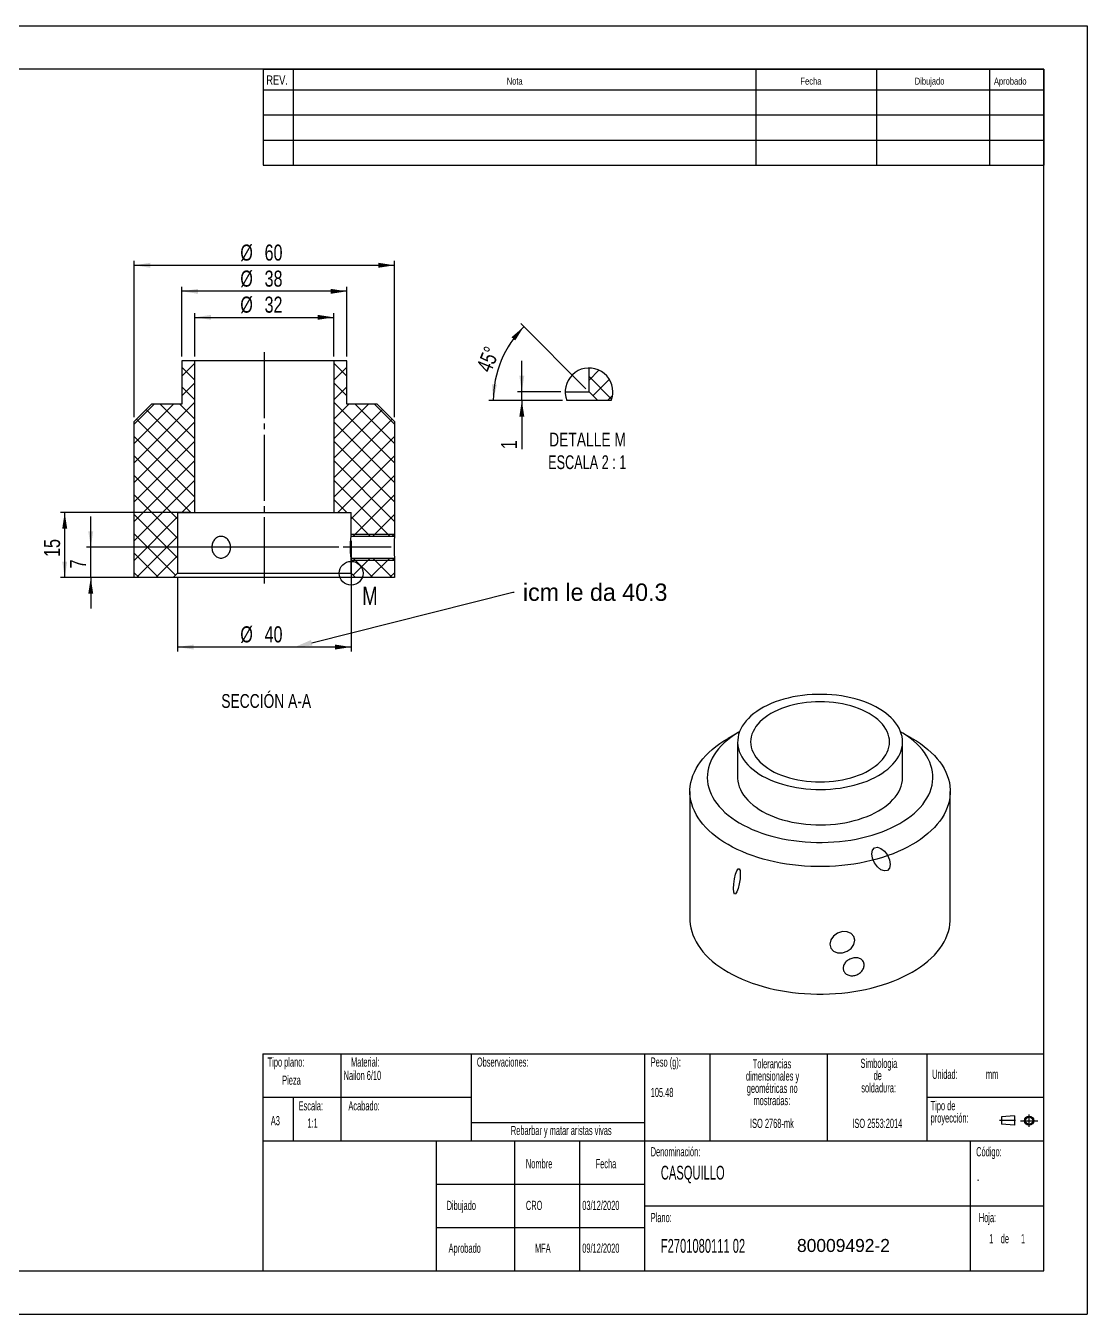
# Model space of a CAD drawing. Extents: x 0 to 2826, y 0 to 813.
# Drawn here: x 175.4 to 420, y 0 to 297 of the extents above; entities that cross this region are included whole.
import ezdxf
from ezdxf import colors
from ezdxf.entities.mleader import LeaderData, LeaderLine
from ezdxf.math import Vec2, Vec3

# ---------------------------------------------------------------- set-up
doc = ezdxf.new("R2010")
doc.units = 0
doc.linetypes.add('SLD-CENTRADA-TRAZOS-LARGOS', pattern=[19.05, 15.24, -1.27, 1.27, -1.27])
doc.linetypes.add('SLD-CONTINUA', pattern=[0])
doc.layers.get('0').update_dxf_attribs({"linetype": 'CONTINUOUS'})
doc.layers.add('FORMATO', color=7, linetype='SLD-CONTINUA')
doc.layers.add('SLD-0', color=179, linetype='SLD-CONTINUA')
doc.styles.add('SLDTEXTSTYLE0', font='TXT', dxfattribs={"width": 0.605})
doc.styles.add('SLDTEXTSTYLE1', font='TXT', dxfattribs={"width": 0.75})
doc.styles.add('SLDTEXTSTYLE4', font='TXT', dxfattribs={"width": 0.6875})
doc.dimstyles.new('SLDDIMSTYLE0', dxfattribs={"dimtxt": 3.704167, "dimasz": 3.704167, "dimexe": 0, "dimexo": 0.0625, "dimgap": 0.926042, "dimtad": 1, "dimdec": 1, "dimrnd": 1e-09, "dimzin": 12, "dimdsep": 46, "dimtxsty": 'SLDTEXTSTYLE1', "dimsah": 1, "dimcen": 0.09, "dimadec": 0, "dimazin": 0, "dimtfac": 1, "dimtdec": 1, "dimtofl": 0, "dimtmove": 0, "dimatfit": 3, "dimfxl": 1, "dimtolj": 1, "dimtzin": 12, "dimarcsym": 0})
doc.dimstyles.new('SLDDIMSTYLE2', dxfattribs={"dimtxt": 3.704167, "dimasz": 3.704167, "dimexe": 0, "dimexo": 0.0625, "dimgap": 0.926042, "dimtad": 1, "dimdec": 1, "dimrnd": 1e-09, "dimzin": 12, "dimdsep": 46, "dimtxsty": 'SLDTEXTSTYLE1', "dimsah": 1, "dimcen": 0.09, "dimadec": 0, "dimazin": 0, "dimtfac": 1, "dimtdec": 1, "dimtmove": 0, "dimatfit": 0, "dimfxl": 1, "dimtolj": 1, "dimtzin": 12, "dimarcsym": 0})
doc.dimstyles.new('SLDDIMSTYLE4', dxfattribs={"dimtxt": 3.704167, "dimasz": 3.704167, "dimexe": 0, "dimexo": 0.0625, "dimgap": 0.926042, "dimtad": 1, "dimdec": 1, "dimlfac": 0.5, "dimrnd": 1e-09, "dimzin": 12, "dimdsep": 46, "dimtxsty": 'SLDTEXTSTYLE1', "dimsah": 1, "dimcen": 0.09, "dimadec": 0, "dimazin": 0, "dimtfac": 1, "dimtdec": 1, "dimtmove": 0, "dimatfit": 0, "dimfxl": 1, "dimtolj": 1, "dimtzin": 12, "dimarcsym": 0})
doc.dimstyles.new('SLDDIMSTYLE5', dxfattribs={"dimtxt": 3.704167, "dimasz": 3.704167, "dimexe": 0, "dimexo": 0.0625, "dimgap": 0.926042, "dimtad": 1, "dimdec": 4, "dimlfac": 0.5, "dimzin": 12, "dimdsep": 46, "dimtxsty": 'SLDTEXTSTYLE1', "dimsah": 1, "dimcen": 0.09, "dimadec": 0, "dimazin": 0, "dimtfac": 1, "dimtofl": 0, "dimtmove": 0, "dimatfit": 3, "dimfxl": 1, "dimtolj": 1, "dimtzin": 12, "dimarcsym": 0})

# ---------------------------------------------------------------- blocks, each defined once
blk = doc.blocks.new('BLOQUE3')
at = {"color": 7, "linetype": 'SLD-CENTRADA-TRAZOS-LARGOS'}
for p, q in [((400.52, 128.85), (400.52, 131.19)), ((397.92, 130.06), (394.8, 130.06)), ((398.88, 130.02), (402.16, 130.02))]:
    blk.add_line(p, q, dxfattribs=at)
at = {"color": 7, "linetype": 'SLD-CONTINUA'}
for p, q in [((397.68, 130.95), (395.23, 130.77)), ((395.23, 130.77), (395.23, 129.34)), ((397.68, 129.16), (395.23, 129.34)), ((397.68, 130.95), (397.68, 129.16))]:
    blk.add_line(p, q, dxfattribs=at)
for radius in [0.892, 0.713]:
    blk.add_circle((400.52, 130.02), radius, dxfattribs=at)
blk = doc.blocks.new('SW_NOTE_0')
at = {"layer": 'SLD-0', "color": 0, "attachment_point": 2, "style": 'SLDTEXTSTYLE0'}
for s, insert, char_height in [('dimensionales y', (7.54, -0.09), 2.1167), ('Tolerancias', (7.41, 2.73), 2.1167), ('geométricas no', (7.46, -2.92), 2.1167), ('mostradas:', (7.38, -5.74), 2.117)]:
    blk.add_mtext(s, dxfattribs=dict(at, insert=insert, char_height=char_height))
blk = doc.blocks.new('SW_NOTE_0_1')
at = {"layer": 'SLD-0', "color": 0, "attachment_point": 1, "style": 'SLDTEXTSTYLE0'}
for s, insert, char_height in [('Tipo de', (0, 2.73), 2.117), ('proyección:', (0, -0.09), 2.1167)]:
    blk.add_mtext(s, dxfattribs=dict(at, insert=insert, char_height=char_height))
blk = doc.blocks.new('SW_NOTE_0_2')
at = {"layer": 'SLD-0', "color": 0, "char_height": 2.117, "attachment_point": 2, "style": 'SLDTEXTSTYLE0'}
for s, insert in [('Simbologia', (7.11, 2.73)), ('de', (6.84, -0.09)), ('soldadura:', (7.06, -2.92))]:
    blk.add_mtext(s, dxfattribs=dict(at, insert=insert))
blk = doc.blocks.new('SW_NOTE_0_4')
at = {"layer": 'SLD-0', "color": 0, "attachment_point": 2, "style": 'SLDTEXTSTYLE0'}
for s, insert, char_height in [('dimensionales y', (7.54, -0.09), 2.1167), ('Tolerancias', (7.41, 2.73), 2.1167), ('geométricas no', (7.46, -2.92), 2.1167), ('mostradas:', (7.38, -5.74), 2.117)]:
    blk.add_mtext(s, dxfattribs=dict(at, insert=insert, char_height=char_height))
blk = doc.blocks.new('SW_NOTE_0_5')
at = {"layer": 'SLD-0', "color": 0, "attachment_point": 1, "style": 'SLDTEXTSTYLE0'}
for s, insert, char_height in [('Tipo de', (0, 2.73), 2.117), ('proyección:', (0, -0.09), 2.1167)]:
    blk.add_mtext(s, dxfattribs=dict(at, insert=insert, char_height=char_height))
blk = doc.blocks.new('SW_NOTE_0_6')
at = {"layer": 'SLD-0', "color": 0, "char_height": 2.117, "attachment_point": 2, "style": 'SLDTEXTSTYLE0'}
for s, insert in [('Simbologia', (7.11, 2.73)), ('de', (6.84, -0.09)), ('soldadura:', (7.06, -2.92))]:
    blk.add_mtext(s, dxfattribs=dict(at, insert=insert))
blk = doc.blocks.new('_D_3')
at = {"layer": 'FORMATO', "color": 7, "transparency": 16777216}
for p, q in [((214.36, 220.79), (214.36, 230.79)), ((214.36, 229.79), (246.36, 229.79)), ((246.36, 220.79), (246.36, 230.79))]:
    blk.add_line(p, q, dxfattribs=at)
for points in [[(214.36, 229.79), (218.07, 229.22), (218.07, 230.36)], [(246.36, 229.79), (242.66, 230.36), (242.66, 229.22)]]:
    blk.add_solid(points, dxfattribs=at)
at = {"layer": 'FORMATO', "color": 7, "transparency": 16777216, "char_height": 3.704, "attachment_point": 1, "style": 'SLDTEXTSTYLE1'}
for s, insert in [('%%c', (224.83, 234.57)), ('32', (230.42, 234.57))]:
    blk.add_mtext(s, dxfattribs=dict(at, insert=insert))
blk = doc.blocks.new('_D_4')
at = {"layer": 'FORMATO', "color": 7, "transparency": 16777216}
for p, q in [((211.36, 220.79), (211.36, 236.79)), ((249.36, 235.79), (211.36, 235.79)), ((249.36, 220.79), (249.36, 236.79))]:
    blk.add_line(p, q, dxfattribs=at)
for points in [[(211.36, 235.79), (215.07, 235.22), (215.07, 236.36)], [(249.36, 235.79), (245.66, 236.36), (245.66, 235.22)]]:
    blk.add_solid(points, dxfattribs=at)
at = {"layer": 'FORMATO', "color": 7, "transparency": 16777216, "char_height": 3.704, "attachment_point": 1, "style": 'SLDTEXTSTYLE1'}
for s, insert in [('%%c', (224.83, 240.57)), ('38', (230.42, 240.57))]:
    blk.add_mtext(s, dxfattribs=dict(at, insert=insert))
blk = doc.blocks.new('_D_5')
at = {"layer": 'FORMATO', "color": 7, "transparency": 16777216}
for p, q in [((200.36, 206.79), (200.36, 242.79)), ((200.36, 241.79), (260.36, 241.79)), ((260.36, 206.79), (260.36, 242.79))]:
    blk.add_line(p, q, dxfattribs=at)
for points in [[(200.36, 241.79), (204.07, 241.22), (204.07, 242.36)], [(260.36, 241.79), (256.66, 242.36), (256.66, 241.22)]]:
    blk.add_solid(points, dxfattribs=at)
at = {"layer": 'FORMATO', "color": 7, "transparency": 16777216, "char_height": 3.704, "attachment_point": 1, "style": 'SLDTEXTSTYLE1'}
for s, insert in [('%%c', (224.83, 246.57)), ('60', (230.42, 246.57))]:
    blk.add_mtext(s, dxfattribs=dict(at, insert=insert))
blk = doc.blocks.new('_D_6')
at = {"layer": 'FORMATO', "color": 7, "transparency": 16777216}
for p, q in [((250.36, 178.29), (250.36, 152.79)), ((210.36, 169.79), (210.36, 152.79)), ((250.36, 153.79), (210.36, 153.79))]:
    blk.add_line(p, q, dxfattribs=at)
for points in [[(210.36, 153.79), (214.07, 153.22), (214.07, 154.36)], [(250.36, 153.79), (246.66, 154.36), (246.66, 153.22)]]:
    blk.add_solid(points, dxfattribs=at)
at = {"layer": 'FORMATO', "color": 7, "transparency": 16777216, "char_height": 3.704, "attachment_point": 1, "style": 'SLDTEXTSTYLE1'}
for s, insert in [('%%c', (224.83, 158.57)), ('40', (230.42, 158.57))]:
    blk.add_mtext(s, dxfattribs=dict(at, insert=insert))
blk = doc.blocks.new('_D_7')
at = {"layer": 'FORMATO', "color": 7, "transparency": 16777216}
for p, q in [((190.36, 176.79), (190.36, 183.92)), ((247.51, 176.79), (189.36, 176.79)), ((190.36, 169.79), (190.36, 176.79)), ((250.36, 169.79), (189.36, 169.79)), ((190.36, 169.79), (190.36, 162.67))]:
    blk.add_line(p, q, dxfattribs=at)
for points in [[(190.36, 176.79), (190.93, 180.5), (189.79, 180.5)], [(190.36, 169.79), (189.79, 166.09), (190.93, 166.09)]]:
    blk.add_solid(points, dxfattribs=at)
at = {"layer": 'FORMATO', "color": 7, "transparency": 16777216, "insert": (185.59, 171.92), "char_height": 3.7, "attachment_point": 1, "rotation": 90, "style": 'SLDTEXTSTYLE1'}
blk.add_mtext('7', dxfattribs=at)
blk = doc.blocks.new('_D_8')
at = {"layer": 'FORMATO', "color": 7, "transparency": 16777216}
for p, q in [((213.36, 184.79), (183.36, 184.79)), ((184.36, 169.79), (184.36, 184.79)), ((208.36, 169.79), (183.36, 169.79))]:
    blk.add_line(p, q, dxfattribs=at)
for points in [[(184.36, 184.79), (183.79, 181.09), (184.93, 181.09)], [(184.36, 169.79), (184.93, 173.5), (183.79, 173.5)]]:
    blk.add_solid(points, dxfattribs=at)
at = {"layer": 'FORMATO', "color": 7, "transparency": 16777216, "insert": (179.59, 174.56), "char_height": 3.704, "attachment_point": 1, "rotation": 90, "style": 'SLDTEXTSTYLE1'}
blk.add_mtext('15', dxfattribs=at)
blk = doc.blocks.new('_D_11')
at = {"layer": 'FORMATO', "color": 7, "transparency": 16777216}
for p, q in [((289.7, 212.62), (289.7, 219.75)), ((298.7, 212.62), (288.7, 212.62)), ((289.7, 210.62), (289.7, 212.62)), ((299.07, 210.62), (288.7, 210.62)), ((289.7, 210.62), (289.7, 199.4))]:
    blk.add_line(p, q, dxfattribs=at)
for points in [[(289.7, 212.62), (290.27, 216.33), (289.13, 216.33)], [(289.7, 210.62), (289.13, 206.92), (290.27, 206.92)]]:
    blk.add_solid(points, dxfattribs=at)
at = {"layer": 'FORMATO', "color": 7, "transparency": 16777216, "insert": (284.92, 199.4), "char_height": 3.7, "attachment_point": 1, "rotation": 90, "style": 'SLDTEXTSTYLE1'}
blk.add_mtext('1', dxfattribs=at)
blk = doc.blocks.new('_D_12')
at = {"layer": 'FORMATO', "color": 7, "transparency": 16777216}
for p, q in [((304.48, 213.33), (289.46, 228.35)), ((299.07, 210.62), (282.11, 210.62))]:
    blk.add_line(p, q, dxfattribs=at)
blk.add_arc((307.18, 210.62), 24.07, 135, 180, dxfattribs=at)
for points in [[(290.16, 227.64), (287.32, 225.2), (288.18, 224.46)], [(283.11, 210.62), (283.96, 214.27), (282.83, 214.36)]]:
    blk.add_solid(points, dxfattribs=at)
at = {"layer": 'FORMATO', "color": 7, "transparency": 16777216, "insert": (279.11, 218.22), "char_height": 3.704, "attachment_point": 1, "rotation": 67.5, "style": 'SLDTEXTSTYLE1'}
blk.add_mtext('45°', dxfattribs=at)
blk = doc.blocks.new('SW_NOTE_0_8')
at = {"layer": 'FORMATO', "color": 0, "char_height": 3.175, "attachment_point": 2}
for s, insert, style in [('DETALLE M', (10.47, 4.09), 'SLDTEXTSTYLE1'), ('ESCALA 2 : 1', (10.4, -1.14), 'SLDTEXTSTYLE4')]:
    blk.add_mtext(s, dxfattribs=dict(at, insert=insert, style=style))

msp = doc.modelspace()

# ---------------------------------------------------------------- linework, layer by layer
at = {"color": 7, "linetype": 'SLD-CONTINUA'}
for p, q in [((0, 297), (420, 297)), ((420, 297), (420, 0)), ((410, 287), (20, 287)), ((410, 10), (410, 287)), ((211.3619278, 219.7927144), (211.3619278, 209.7927137)), ((214.3619265, 219.7927144), (211.3619278, 219.7927144)), ((214.3619265, 219.7729703), (214.3421824, 219.7927144)), ((214.3619265, 184.7927142), (214.3619265, 219.7927144)), ((246.361928, 219.7927144), (214.3619265, 219.7927144)), ((246.361928, 219.7729703), (246.381672, 219.7927144)), ((246.361928, 219.7927144), (246.361928, 184.7927142)), ((249.3619266, 219.7927144), (246.361928, 219.7927144)), ((249.3619266, 209.7927137), (249.3619266, 219.7927144)), ((211.3619278, 216.2038665), (214.3619265, 219.203867)), ((214.3619265, 215.2828425), (211.3619278, 218.2828412)), ((249.3619266, 216.2038665), (246.361928, 219.203867)), ((246.361928, 215.2828425), (249.3619266, 218.2828412)), ((305.1849944, 212.6222314), (305.1849944, 218.110031)), ((305.1849944, 215.3097974), (307.4815726, 217.6063755)), ((211.3619278, 211.7137388), (214.3619265, 214.7137393)), ((249.3619266, 211.7137388), (246.361928, 214.7137393)), ((310.4008814, 210.9162161), (305.1849944, 216.1321031)), ((306.0862762, 211.7209496), (309.8606212, 215.4952945)), ((214.3619265, 210.7927148), (211.3619278, 213.7927134)), ((246.361928, 210.7927148), (249.3619266, 213.7927134)), ((299.6971948, 212.6222314), (305.1849944, 212.6222314)), ((305.1849944, 212.6222314), (307.1849947, 210.6222311)), ((309.4776837, 210.6222311), (310.6025723, 211.7471197)), ((200.3619279, 196.2236105), (214.3619265, 210.2236105)), ((200.3619279, 205.2038666), (204.950774, 209.7927137)), ((200.3619279, 200.7137384), (209.4409037, 209.7927137)), ((204.3619267, 209.7927137), (200.3619279, 205.7927139)), ((214.3619265, 197.3223298), (203.1267359, 208.5575219)), ((211.3619278, 209.7927137), (204.3619267, 209.7927137)), ((214.3619265, 201.8124578), (206.3816711, 209.7927137)), ((214.3619265, 206.302586), (210.8717989, 209.7927137)), ((260.3619266, 196.2236105), (246.361928, 210.2236105)), ((246.361928, 206.302586), (249.8520556, 209.7927137)), ((246.361928, 201.8124578), (254.3421834, 209.7927137)), ((246.361928, 197.3223298), (257.5971186, 208.5575219)), ((256.3619278, 209.7927137), (249.3619266, 209.7927137)), ((260.3619266, 200.7137384), (251.2829508, 209.7927137)), ((260.3619266, 205.2038666), (255.7730804, 209.7927137)), ((260.3619266, 205.7927139), (256.3619278, 209.7927137)), ((307.1849947, 210.6222311), (300.0746188, 210.6222311)), ((310.2953737, 210.6222311), (307.1849947, 210.6222311)), ((200.3619279, 169.7927136), (200.3619279, 205.7927139)), ((200.3619279, 191.7334823), (214.3619265, 205.7334827)), ((214.3619265, 192.8322017), (200.8816711, 206.3124581)), ((246.361928, 192.8322017), (259.8421834, 206.3124581)), ((260.3619266, 191.7334823), (246.361928, 205.7334827)), ((260.3619266, 205.7927139), (260.3619266, 179.2927142)), ((214.3619265, 188.3420735), (200.3619279, 202.3420739)), ((246.361928, 188.3420735), (260.3619266, 202.3420739)), ((200.3619279, 187.2433541), (214.3619265, 201.2433545)), ((260.3619266, 187.2433541), (246.361928, 201.2433545)), ((213.4211584, 184.7927142), (200.3619279, 197.8519457)), ((200.3619279, 182.7532258), (214.3619265, 196.7532262)), ((260.3619266, 182.7532258), (246.361928, 196.7532262)), ((247.302696, 184.7927142), (260.3619266, 197.8519457)), ((210.3619277, 183.3618172), (200.3619279, 193.3618175)), ((250.3619268, 183.3618172), (260.3619266, 193.3618175)), ((200.3619279, 178.263098), (214.3619265, 192.2630982)), ((259.3323122, 179.2927142), (246.361928, 192.2630982)), ((210.3619277, 178.8716894), (200.3619279, 188.8716896)), ((211.3816719, 184.7927142), (214.3619265, 187.7729702)), ((249.3421826, 184.7927142), (246.361928, 187.7729702)), ((250.7829516, 179.2927142), (260.3619266, 188.8716896)), ((210.3619277, 174.3815616), (200.3619279, 184.3815614)), ((210.3619277, 184.7927142), (210.3619277, 170.7927138)), ((210.3619277, 184.7927142), (214.3619265, 184.7927142)), ((214.3619265, 184.7927142), (246.361928, 184.7927142)), ((246.361928, 184.7927142), (250.3619268, 184.7927142)), ((250.3619268, 179.2927142), (250.3619268, 184.7927142)), ((255.2730794, 179.2927142), (260.3619266, 184.3815614)), ((200.3619279, 173.7729702), (210.3619277, 183.77297)), ((254.8421826, 179.2927142), (250.3619268, 183.77297)), ((209.9112868, 170.3420729), (200.3619279, 179.8914336)), ((200.8717991, 169.7927136), (210.3619277, 179.2828422)), ((260.3619266, 179.2927142), (250.3619268, 179.2927142)), ((250.3619272, 179.792714), (260.3619272, 179.792714)), ((259.7632072, 179.2927142), (260.3619266, 179.8914336)), ((205.9705182, 169.7927136), (200.3619279, 175.4013058)), ((205.3619269, 169.7927136), (210.3619277, 174.7927144)), ((250.3619268, 170.7927138), (250.3619268, 174.2927134)), ((250.3619268, 174.2927134), (260.3619266, 174.2927134)), ((250.3619272, 173.792714), (260.3619272, 173.792714)), ((250.8125677, 170.3420729), (254.7632083, 174.2927134)), ((255.3619276, 169.7927136), (250.8619278, 174.2927134)), ((254.7533362, 169.7927136), (259.2533361, 174.2927134)), ((259.8520554, 169.7927136), (255.3520556, 174.2927134)), ((260.3619266, 173.7729702), (259.8421834, 174.2927134)), ((260.3619266, 174.2927134), (260.3619266, 169.7927136)), ((201.4803904, 169.7927136), (200.3619279, 170.911178)), ((209.3619275, 169.7927136), (200.3619279, 169.7927136)), ((209.3619275, 169.7927136), (210.3619277, 170.7927138)), ((251.361927, 169.7927136), (209.3619275, 169.7927136)), ((210.3619277, 170.7927138), (250.3619268, 170.7927138)), ((250.3619268, 170.7927138), (251.361927, 169.7927136)), ((260.3619266, 169.7927136), (251.361927, 169.7927136)), ((259.243464, 169.7927136), (260.3619266, 170.911178)), ((339.8767145, 134.2715271), (337.2201226, 132.73741)), ((379.6534229, 132.73741), (376.996831, 134.2715271)), ((339.4367732, 131.9248503), (339.4367732, 123.7594417)), ((377.4367722, 123.7594417), (377.4367722, 131.9248503)), ((328.4367724, 120.4932786), (328.4367724, 91.0978091)), ((388.4367731, 91.0978091), (388.4367731, 120.4932786)), ((230, 60), (410, 60)), ((230, 60), (230, 10)), ((20, 10), (410, 10)), ((7.5306184, 0), (420, 0))]:
    msp.add_line(p, q, dxfattribs=at)
at = {"color": 7, "linetype": 'SLD-CONTINUA', "flags": 128}
for points in [[(371.8718011, 124.1689735), (372.6512256, 124.6466887), (373.3797647, 125.1504587), (374.0548116, 125.678479), (374.6739508, 126.2288593), (375.2349655, 126.7996297), (375.7358459, 127.3887478), (376.1748014, 127.9941033), (376.5502581, 128.6135301), (376.8608744, 129.2448105), (377.1055362, 129.885685), (377.2833682, 130.533859), (377.393735, 131.1870125), (377.4362408, 131.8428071), (377.410734, 132.4988955), (377.3173044, 133.1529291), (377.1562882, 133.8025664), (376.92826, 134.4454816), (376.6340374, 135.0793738), (376.2746743, 135.7019735), (375.8514561, 136.3110528), (375.3658967, 136.9044299), (374.8197358, 137.4799815), (374.214929, 138.0356478), (373.5536392, 138.5694382), (372.8382361, 139.0794433), (372.0712784, 139.5638363), (371.255513, 140.0208838), (370.3938606, 140.44895), (369.4894039, 140.8465017), (368.5453819, 141.2121161), (367.5651746, 141.5444851), (366.5522887, 141.8424178), (365.5103527, 142.1048489), (364.4430938, 142.3308373), (363.3543346, 142.5195752), (362.247972, 142.670387), (361.1279656, 142.7827325), (359.9983253, 142.8562098), (358.8630953, 142.8905554), (357.7263395, 142.8856467), (356.5921277, 142.841501), (355.4645184, 142.7582769), (354.3475485, 142.6362717), (353.2452168, 142.4759226), (352.1614698, 142.2778033), (351.1001882, 142.0426226), (350.0651686, 141.7712234), (349.0601164, 141.4645771), (348.0886309, 141.1237804), (347.1541888, 140.7500545), (346.2601359, 140.344736), (345.409672, 139.9092769), (344.6058417, 139.4452355), (343.8515226, 138.9542731), (343.1494144, 138.4381474), (342.5020318, 137.8987055), (341.9116908, 137.3378788), (341.3805062, 136.7576746), (340.9103782, 136.1601705), (340.502989, 135.5475056), (340.1597991, 134.9218718), (339.8820362, 134.2855092), (339.6706942, 133.6406963), (339.5265302, 132.9897413), (339.4500594, 132.3349747), (339.4415562, 131.6787395), (339.5010511, 131.0233852), (339.6283313, 130.3712578), (339.8229404, 129.7246919), (340.0841824, 129.0860023), (340.4111214, 128.457475), (340.8025873, 127.8413595), (341.2571806, 127.2398627), (341.773271, 126.6551361), (342.3490134, 126.0892745), (342.9823447, 125.5443022), (343.6709991, 125.0221704), (344.4125119, 124.5247491), (345.2042272, 124.0538178), (346.0433113, 123.6110625), (346.9267618, 123.1980691), (347.8514141, 122.8163146), (348.8139607, 122.4671671), (349.8109533, 122.1518751), (350.838824, 121.8715676), (351.8938946, 121.627249), (352.9723857, 121.419793), (354.0704382, 121.249942), (355.1841206, 121.1183041), (356.3094474, 121.0253514), (357.4423896, 120.9714156), (358.5788912, 120.9566909), (359.7148838, 120.9812289), (360.8463015, 121.0449423), (361.9690935, 121.1476026), (363.0792408, 121.2888428), (364.1727691, 121.4681578), (365.245764, 121.6849043), (366.2943842, 121.938308), (367.3148773, 122.22746), (368.3035877, 122.551327), (369.2569777, 122.9087484), (370.1716348, 123.2984447), (371.0442845, 123.7190214), (371.8718011, 124.1689735)], [(369.7504818, 125.3935851), (370.4662098, 125.8347345), (371.1304269, 126.3019621), (371.740286, 126.7932688), (372.2931791, 127.3065488), (372.7867368, 127.839605), (373.2188457, 128.3901551), (373.5876547, 128.9558417), (373.8915861, 129.5342417), (374.1293371, 130.1228785), (374.299891, 130.7192316), (374.4025159, 131.3207475), (374.4367727, 131.9248503), (374.4025159, 132.5289532), (374.299891, 133.1304691), (374.1293371, 133.7268222), (373.8915861, 134.315459), (373.5876547, 134.893859), (373.2188457, 135.4595455), (372.7867368, 136.0100956), (372.2931791, 136.5431519), (371.740286, 137.0564319), (371.1304269, 137.5477386), (370.4662098, 138.0149662), (369.7504818, 138.4561156), (368.9863059, 138.8692966), (368.1769562, 139.2527409), (367.3258959, 139.6048051), (366.4367724, 139.9239835), (365.5133919, 140.2089083), (364.5597078, 140.4583594), (363.5798038, 140.6712683), (362.5778771, 140.8467242), (361.5582177, 140.983975), (360.5251919, 141.0824336), (359.483223, 141.1416777), (358.4367727, 141.1614537), (357.3903224, 141.1416777), (356.3483536, 141.0824336), (355.3153277, 140.983975), (354.2956684, 140.8467242), (353.2937416, 140.6712683), (352.3138376, 140.4583594), (351.3601535, 140.2089083), (350.4367731, 139.9239835), (349.5476496, 139.6048051), (348.6965893, 139.2527409), (347.8872396, 138.8692966), (347.1230637, 138.4561156), (346.4073356, 138.0149662), (345.7431186, 137.5477386), (345.1332594, 137.0564319), (344.5803664, 136.5431519), (344.0868087, 136.0100956), (343.6546998, 135.4595455), (343.2858908, 134.893859), (342.9819593, 134.315459), (342.7442083, 133.7268222), (342.5736545, 133.1304691), (342.4710295, 132.5289532), (342.4367727, 131.9248503), (342.4710295, 131.3207475), (342.5736545, 130.7192316), (342.7442083, 130.1228785), (342.9819593, 129.5342417), (343.2858908, 128.9558417), (343.6546998, 128.3901551), (344.0868087, 127.839605), (344.5803664, 127.3065488), (345.1332594, 126.7932688), (345.7431186, 126.3019621), (346.4073356, 125.8347345), (347.1230637, 125.3935851), (347.8872396, 124.9804041), (348.6965893, 124.5969598), (349.5476496, 124.2448956), (350.4367731, 123.9257172), (351.3601535, 123.6407924), (352.3138376, 123.3913413), (353.2937416, 123.1784324), (354.2956684, 123.0029765), (355.3153277, 122.8657257), (356.3483536, 122.7672671), (357.3903224, 122.708023), (358.4367727, 122.688247), (359.483223, 122.708023), (360.5251919, 122.7672671), (361.5582177, 122.8657257), (362.5778771, 123.0029765), (363.5798038, 123.1784324), (364.5597078, 123.3913413), (365.5133919, 123.6407924), (366.4367724, 123.9257172), (367.3258959, 124.2448956), (368.1769562, 124.5969598), (368.9863059, 124.9804041), (369.7504818, 125.3935851)], [(339.8762551, 134.2703149), (339.5884708, 134.0982363), (338.6986005, 133.5291647), (337.8602239, 132.9346056), (337.0755293, 132.3161095), (336.3465636, 131.6752901), (335.6752295, 131.0138188), (335.0632777, 130.3334212), (334.5123045, 129.6358734), (334.0237474, 128.9229952), (333.5988815, 128.196645), (333.2388137, 127.4587193), (332.9444852, 126.7111423), (332.7166637, 125.9558642), (332.5559406, 125.1948566), (332.4627408, 124.4301043), (332.4373025, 123.6636016), (332.4796957, 122.8973492), (332.5898056, 122.1333458), (332.7673479, 121.3735851), (333.0118589, 120.6200486), (333.3227011, 119.8747024), (333.6990626, 119.1394904), (334.1399621, 118.4163324), (334.6442498, 117.7071134), (335.210608, 117.0136843), (335.8375621, 116.3378545), (336.5234741, 115.6813861), (337.2665556, 115.0459928), (338.0648681, 114.433332), (338.9163284, 113.8450017), (339.8187161, 113.2825377), (340.7696741, 112.7474055), (341.7667253, 112.2410035), (342.8072666, 111.7646515), (343.8885825, 111.3195921), (345.0078536, 110.9069873), (346.1621597, 110.5279133), (347.3484874, 110.1833583), (348.563745, 109.8742222), (349.804759, 109.6013106), (351.0682925, 109.3653362), (352.351051, 109.1669147), (353.6496863, 109.0065629), (354.9608102, 108.8846995), (356.2810023, 108.8016431), (357.6068183, 108.7576103), (358.9347996, 108.7527153), (360.2614823, 108.7869701), (361.5834037, 108.8602873), (362.8971171, 108.9724746), (364.1991919, 109.1232396), (365.4862348, 109.3121881), (366.7548866, 109.5388286), (368.001836, 109.8025694), (369.2238332, 110.1027205), (370.4176868, 110.4385012), (371.5802832, 110.8090354), (372.7085909, 111.2133548), (373.7996638, 111.6504064), (374.8506576, 112.1190485), (375.858829, 112.6180593), (376.8215494, 113.146136)], [(376.8215494, 113.146136), (377.7363041, 113.7019027), (378.60071, 114.2839076), (379.4125098, 114.8906334), (380.1695874, 115.5204964), (380.8699649, 116.1718545), (381.5118186, 116.8430072), (382.0934708, 117.5322042), (382.6134042, 118.2376481), (383.0702662, 118.9574967), (383.4628615, 119.6898738), (383.7901653, 120.4328679), (384.0513263, 121.1845397), (384.2456615, 121.9429302), (384.3726644, 122.7060592), (384.4320019, 123.4719368), (384.4235225, 124.2385641), (384.3472472, 125.0039415), (384.2033737, 125.7660721), (383.9922772, 126.5229678), (383.7145098, 127.272654), (383.3707963, 128.0131747), (382.9620324, 128.7425971), (382.4892844, 129.4590192), (381.953787, 130.1605725), (381.3569356, 130.8454249), (380.700289, 131.5117916), (379.9855591, 132.1579331), (379.2146099, 132.7821635), (378.3894548, 133.3828552), (377.5122456, 133.9584406), (376.9972904, 134.2703149)], [(379.6499757, 108.2471572), (378.6165845, 107.6783334), (377.5374785, 107.1385401), (376.4151023, 106.6290001), (375.2520011, 106.1508662), (374.050807, 105.7052232), (372.8142422, 105.2930797), (371.5451084, 104.915369), (370.2462788, 104.5729483), (368.9206986, 104.2665916), (367.5713679, 103.996994), (366.2013437, 103.7647658), (364.8137318, 103.5704318), (363.4116735, 103.4144353), (361.9983447, 103.2971271), (360.5769489, 103.2187734), (359.1507048, 103.179552), (357.7228407, 103.179552), (356.2965966, 103.2187734), (354.8752007, 103.2971271), (353.461872, 103.4144353), (352.0598136, 103.5704318), (350.6722017, 103.7647658), (349.3021776, 103.996994), (347.9528469, 104.2665916), (346.6272666, 104.5729483), (345.328437, 104.915369), (344.0593032, 105.2930797), (342.8227384, 105.7052232), (341.6215443, 106.1508662), (340.4584431, 106.6290001), (339.3360669, 107.1385401), (338.2569609, 107.6783334), (337.2235698, 108.2471572), (336.2382313, 108.8437212), (335.3031805, 109.4666759), (334.4205356, 110.1146099), (333.5922938, 110.7860539), (332.8203337, 111.4794885), (332.106403, 112.1933422), (331.452118, 112.9259975), (330.8589636, 113.6757959), (330.3282808, 114.4410371), (329.8612733, 115.2199891), (329.4589988, 116.0108872), (329.122366, 116.8119385), (328.8521428, 117.6213296), (328.648937, 118.4372269), (328.5132097, 119.2577812), (328.4452689, 120.0811344), (328.4452689, 120.9054228), (328.5132097, 121.728776), (328.648937, 122.5493304), (328.8521428, 123.3652277), (329.122366, 124.1746188), (329.4589988, 124.9756701), (329.8612733, 125.7665682), (330.3282808, 126.5455202), (330.8589636, 127.3107614), (331.452118, 128.0605597), (332.106403, 128.7932151), (332.8203337, 129.5070688), (333.5922938, 130.2005033), (334.4205356, 130.8719474), (335.3031805, 131.5198814), (336.2382313, 132.142836), (337.2201226, 132.73741)], [(379.6534229, 132.73741), (380.6353142, 132.142836), (381.5703649, 131.5198814), (382.4530098, 130.8719474), (383.2812517, 130.2005033), (384.0532117, 129.5070688), (384.7671424, 128.7932151), (385.4214275, 128.0605597), (386.0145818, 127.3107614), (386.5452646, 126.5455202), (387.0122721, 125.7665682), (387.4145467, 124.9756701), (387.7511795, 124.1746188), (388.0214027, 123.3652277), (388.2246085, 122.5493304), (388.3603358, 121.728776), (388.4282765, 120.9054228), (388.4282765, 120.0811344), (388.3603358, 119.2577812), (388.2246085, 118.4372269), (388.0214027, 117.6213296), (387.7511795, 116.8119385), (387.4145467, 116.0108872), (387.0122721, 115.2199891), (386.5452646, 114.4410371), (386.0145818, 113.6757959), (385.4214275, 112.9259975), (384.7671424, 112.1933422), (384.0532117, 111.4794885), (383.2812517, 110.7860539), (382.4530098, 110.1146099), (381.5703649, 109.4666759), (380.6353142, 108.8437212), (379.6499757, 108.2471572)], [(339.4367732, 123.7594417), (339.4415562, 123.5133308), (339.5010511, 122.8579765), (339.6283313, 122.2058491), (339.8229404, 121.5592832), (340.0841824, 120.9205936), (340.4111214, 120.2920663), (340.8025873, 119.6759508), (341.2571806, 119.074454), (341.773271, 118.4897274), (342.3490134, 117.9238658), (342.9823447, 117.3788935), (343.6709991, 116.8567617), (344.4125119, 116.3593404), (345.2042272, 115.8884091), (346.0433113, 115.4456538), (346.9267618, 115.0326604), (347.8514141, 114.6509059), (348.8139607, 114.3017584), (349.8109533, 113.9864664), (350.838824, 113.706159), (351.8938946, 113.4618403), (352.9723857, 113.2543843), (354.0704382, 113.0845333), (355.1841206, 112.9528954), (356.3094474, 112.8599427), (357.4423896, 112.8060069), (358.5788912, 112.7912822), (359.7148838, 112.8158203), (360.8463015, 112.8795336), (361.9690935, 112.9821939), (363.0792408, 113.1234341), (364.1727691, 113.3027491), (365.245764, 113.5194957), (366.2943842, 113.7728993), (367.3148773, 114.0620513), (368.3035877, 114.3859183), (369.2569777, 114.7433397), (370.1716348, 115.133036), (371.0442845, 115.5536127), (371.8718011, 116.0035648)], [(371.8718011, 116.0035648), (372.6512256, 116.48128), (373.3797647, 116.98505), (374.0548116, 117.5130703), (374.6739508, 118.0634506), (375.2349655, 118.634221), (375.7358459, 119.2233391), (376.1748014, 119.8286946), (376.5502581, 120.4481214), (376.8608744, 121.0794019), (377.1055362, 121.7202763), (377.2833682, 122.3684503), (377.393735, 123.0216038), (377.4362408, 123.6773984), (377.4367722, 123.7594417)], [(372.4679879, 102.4640208), (371.6561938, 103.119126), (370.9679879, 104.0474302), (370.5081435, 105.1076074), (370.3466676, 106.1382554), (370.5081435, 106.9824673), (370.9679879, 107.5117195), (371.6561938, 107.6454381), (372.4679879, 107.3632657), (373.2797821, 106.7081605), (373.9679879, 105.7798563), (374.4278324, 104.7196791), (374.5893083, 103.6890311), (374.4278324, 102.8448192), (373.9679879, 102.315567), (373.2797821, 102.1818484), (372.4679879, 102.4640208)], [(339.2697763, 97.3287961), (338.972639, 96.87509), (338.7207382, 96.8633894), (338.5524235, 97.2954755), (338.4933192, 98.1055672), (338.5524235, 99.1703353), (338.7207382, 100.3276786), (338.972639, 101.4014021), (339.2697763, 102.228041), (339.5669136, 102.681747), (339.8188144, 102.6934477), (339.9871292, 102.2613615), (340.0462334, 101.4512698), (339.9871292, 100.3865017), (339.8188144, 99.2291584), (339.5669136, 98.155435), (339.2697763, 97.3287961)], [(328.4367724, 91.0978091), (328.4452689, 90.6856649), (328.5132097, 89.8623118), (328.648937, 89.0417574), (328.8521428, 88.2258601), (329.122366, 87.416469), (329.4589988, 86.6154177), (329.8612733, 85.8245196), (330.3282808, 85.0455676), (330.8589636, 84.2803264), (331.452118, 83.530528), (332.106403, 82.7978727), (332.8203337, 82.084019), (333.5922938, 81.3905844), (334.4205356, 80.7191404), (335.3031805, 80.0712064), (336.2382313, 79.4482518), (337.2235698, 78.8516877), (338.2569609, 78.2828639), (339.3360669, 77.7430706), (340.4584431, 77.2335306), (341.6215443, 76.7553967), (342.8227384, 76.3097537), (344.0593032, 75.8976103), (345.328437, 75.5198995), (346.6272666, 75.1774788), (347.9528469, 74.8711222), (349.3021776, 74.6015245), (350.6722017, 74.3692963), (352.0598136, 74.1749623), (353.461872, 74.0189658), (354.8752007, 73.9016576), (356.2965966, 73.8233039), (357.7228407, 73.7840825), (359.1507048, 73.7840825), (360.5769489, 73.8233039), (361.9983447, 73.9016576), (363.4116735, 74.0189658), (364.8137318, 74.1749623), (366.2013437, 74.3692963), (367.5713679, 74.6015245), (368.9206986, 74.8711222), (370.2462788, 75.1774788), (371.5451084, 75.5198995), (372.8142422, 75.8976103), (374.050807, 76.3097537), (375.2520011, 76.7553967), (376.4151023, 77.2335306), (377.5374785, 77.7430706), (378.6165845, 78.2828639), (379.6499757, 78.8516877)], [(379.6499757, 78.8516877), (380.6353142, 79.4482518), (381.5703649, 80.0712064), (382.4530098, 80.7191404), (383.2812517, 81.3905844), (384.0532117, 82.084019), (384.7671424, 82.7978727), (385.4214275, 83.530528), (386.0145818, 84.2803264), (386.5452646, 85.0455676), (387.0122721, 85.8245196), (387.4145467, 86.6154177), (387.7511795, 87.416469), (388.0214027, 88.2258601), (388.2246085, 89.0417574), (388.3603358, 89.8623118), (388.4282765, 90.6856649), (388.4367731, 91.0978091)], [(363.5725539, 83.2991012), (364.6814854, 83.6571013), (365.621592, 84.3335319), (366.2497512, 85.2254127), (366.4703314, 86.1969628), (366.2497512, 87.1002725), (365.621592, 87.7978212), (364.6814854, 88.1834134), (363.5725539, 88.1983461), (362.4636225, 87.840346), (361.5235158, 87.1639153), (360.8953566, 86.2720346), (360.6747765, 85.3004845), (360.8953566, 84.3971747), (361.5235158, 83.699626), (362.4636225, 83.3140339), (363.5725539, 83.2991012)]]:
    msp.add_lwpolyline(points, dxfattribs=at)
at = {"color": 7, "linetype": 'SLD-CONTINUA'}
msp.add_circle((250.3619272, 170.792714), 2.7439004, dxfattribs=at)
for centre, radius, start, end in [((305.1849966, 212.6222313), 5.4878012, 0.000000992, 201.373414568), ((305.1848609, 212.6222585), 5.4879369, 338.626834372, 359.999716495)]:
    msp.add_arc(centre, radius, start, end, dxfattribs=at)
for points, knots in [([(222.6054233, 176.792714), (222.6054233, 176.6273787), (222.5903268, 176.464839), (222.5313199, 176.1451118), (222.4866842, 175.9862552), (222.3706692, 175.6835833), (222.2998406, 175.5400555), (222.1332519, 175.2684237), (222.0367069, 175.1399391), (221.8269486, 174.9095823), (221.7129664, 174.8061548), (221.4668375, 174.6233897), (221.3366864, 174.5458234), (221.0690235, 174.4210882), (220.9295299, 174.3730078), (220.6460557, 174.3087243), (220.5044841, 174.292805), (220.2217746, 174.2926238), (220.0792049, 174.3088878), (219.8053414, 174.372728), (219.673182, 174.4199615), (219.4181316, 174.5452667), (219.2959147, 174.6234745), (219.0708835, 174.8043264), (218.9665493, 174.9076985), (218.7748394, 175.1408351), (218.6904448, 175.2669251), (218.5430891, 175.5374672), (218.4796221, 175.6836622), (218.3782222, 175.9862876), (218.3400993, 176.1421101), (218.2885243, 176.4627432), (218.2753457, 176.6285484), (218.2752472, 176.9550022), (218.2879014, 177.1173418), (218.339368, 177.4402038), (218.377949, 177.5979445), (218.478535, 177.8988969), (218.5413348, 178.0444163), (218.6897903, 178.3176196), (218.7741634, 178.4434502), (218.9633313, 178.6741301), (219.069382, 178.7797475), (219.2949102, 178.9612919), (219.4148217, 179.0382104), (219.6696314, 179.1640382), (219.8041902, 179.2122984), (220.0770661, 179.2761732), (220.2168076, 179.2925634), (220.5031288, 179.2928626), (220.6449197, 179.2767732), (220.9257691, 179.2134578), (221.0663236, 179.1654441), (221.3357591, 179.0401886), (221.4644205, 178.9635181), (221.7092925, 178.7823083), (221.8258091, 178.6769453), (222.0356829, 178.4467637), (222.1304504, 178.3210983), (222.2985311, 178.0479701), (222.3701413, 177.9028504), (222.5434163, 177.4519001), (222.6054233, 177.1233845), (222.6054233, 176.792714)], [0, 0, 0, 0, 0.03125, 0.03125, 0.0625, 0.0625, 0.09375, 0.09375, 0.125, 0.125, 0.15625, 0.15625, 0.1875, 0.1875, 0.21875, 0.21875, 0.25, 0.25, 0.28125, 0.28125, 0.3125, 0.3125, 0.34375, 0.34375, 0.375, 0.375, 0.40625, 0.40625, 0.4375, 0.4375, 0.46875, 0.46875, 0.5, 0.5, 0.53125, 0.53125, 0.5625, 0.5625, 0.59375, 0.59375, 0.625, 0.625, 0.65625, 0.65625, 0.6875, 0.6875, 0.71875, 0.71875, 0.75, 0.75, 0.78125, 0.78125, 0.8125, 0.8125, 0.84375, 0.84375, 0.875, 0.875, 0.90625, 0.90625, 0.9375, 0.9375, 1, 1, 1, 1]), ([(250.3619272, 174.292714), (250.3619272, 174.292714), (250.3598784, 174.3089574), (250.352077, 174.3725724), (250.3462318, 174.4207281), (250.331717, 174.5462963), (250.3231153, 174.6231128), (250.3042083, 174.8045702), (250.2938398, 174.9100801), (250.2733943, 175.1405351), (250.2632169, 175.2663106), (250.2441243, 175.5395826), (250.2353956, 175.6848724), (250.2208989, 175.9856688), (250.2150268, 176.1434063), (250.2070919, 176.4662238), (250.2050697, 176.6285573), (250.2050545, 176.9550303), (250.2071274, 177.1208588), (250.2150222, 177.4416277), (250.2208014, 177.5975511), (250.235381, 177.900436), (250.2441809, 178.0466046), (250.263087, 178.3173097), (250.2732841, 178.4436618), (250.293981, 178.6769285), (250.304147, 178.7802331), (250.3230002, 178.9612474), (250.3317686, 179.0395881), (250.3462689, 179.1650106), (250.3520127, 179.2123272), (250.3598632, 179.2763506), (250.3619272, 179.292714), (250.3619272, 179.292714)], [0, 0, 0, 0, 0.0625, 0.0625, 0.125, 0.125, 0.1875, 0.1875, 0.25, 0.25, 0.3125, 0.3125, 0.375, 0.375, 0.4375, 0.4375, 0.5, 0.5, 0.5625, 0.5625, 0.625, 0.625, 0.6875, 0.6875, 0.75, 0.75, 0.8125, 0.8125, 0.875, 0.875, 0.9375, 0.9375, 1, 1, 1, 1]), ([(260.3619272, 179.292714), (260.3619272, 179.292714), (260.3605962, 179.2768951), (260.355365, 179.2129056), (260.351483, 179.1649093), (260.3418889, 179.0403693), (260.3361093, 178.9629433), (260.3234363, 178.7802577), (260.3166726, 178.676854), (260.3030692, 178.4465563), (260.2961609, 178.3180837), (260.2835489, 178.0464486), (260.2778063, 177.9029665), (260.26811, 177.6005536), (260.264195, 177.4416662), (260.2589668, 177.1221053), (260.2575901, 176.9597416), (260.2575682, 176.6296409), (260.2589288, 176.4667845), (260.2641203, 176.1472077), (260.2680094, 175.9885516), (260.2776899, 175.6855629), (260.2834246, 175.5419462), (260.2960128, 175.2702516), (260.3029202, 175.1415552), (260.3165308, 174.9108168), (260.323295, 174.807299), (260.3359658, 174.6244643), (260.3417733, 174.5465958), (260.3562028, 174.3591804), (260.3619272, 174.292714), (260.3619272, 174.292714)], [0, 0, 0, 0, 0.0625, 0.0625, 0.125, 0.125, 0.1875, 0.1875, 0.25, 0.25, 0.3125, 0.3125, 0.375, 0.375, 0.4375, 0.4375, 0.5, 0.5, 0.5625, 0.5625, 0.625, 0.625, 0.6875, 0.6875, 0.75, 0.75, 0.8125, 0.8125, 0.875, 0.875, 1, 1, 1, 1]), ([(363.7595222, 79.7697355), (363.7595222, 79.9046597), (363.7755449, 80.0389777), (363.8382722, 80.306538), (363.8857426, 80.4412184), (364.0094818, 80.70175), (364.0851436, 80.8272496), (364.2636412, 81.0691835), (364.3673812, 81.1860985), (364.5935979, 81.4011752), (364.7168727, 81.5006807), (364.9840912, 81.6836733), (365.1260441, 81.7655512), (365.4190687, 81.9069635), (365.5723054, 81.9675606), (365.8854037, 82.0653131), (366.0424749, 82.1017913), (366.3575968, 82.1506711), (366.5172907, 82.1629286), (366.8256984, 82.1616574), (366.9752711, 82.148533), (367.265219, 82.096913), (367.4050438, 82.0581387), (367.6634168, 81.957893), (367.7836289, 81.8962006), (368.0056007, 81.748287), (368.1038036, 81.664408), (368.2754748, 81.4774931), (368.3496091, 81.3731464), (368.4683701, 81.1500536), (368.5130895, 81.0320266), (368.5735994, 80.782884), (368.5890952, 80.6507759), (368.5892072, 80.3843087), (368.5743246, 80.2487436), (368.5139743, 79.9729319), (368.4686619, 79.8346331), (368.2920667, 79.4301017), (368.1158974, 79.1668979), (367.7875606, 78.8213448), (367.6652675, 78.7120422), (367.4061566, 78.5160559), (367.2690489, 78.4286325), (366.9794457, 78.2754099), (366.8269703, 78.2100538), (366.5196228, 78.1072713), (366.3631338, 78.0688964), (366.0442605, 78.0192932), (365.8865714, 78.0088523), (365.5765007, 78.0156282), (365.4222268, 78.033185), (365.1270073, 78.0956154), (364.9867773, 78.1399629), (364.7210386, 78.2542408), (364.5949151, 78.3249621), (364.3684687, 78.4862194), (364.2667055, 78.5771646), (364.0867801, 78.7797221), (364.0100405, 78.8901855), (363.8252263, 79.2385263), (363.7595222, 79.4998871), (363.7595222, 79.7697355)], [0, 0, 0, 0, 0.03125, 0.03125, 0.0625, 0.0625, 0.09375, 0.09375, 0.125, 0.125, 0.15625, 0.15625, 0.1875, 0.1875, 0.21875, 0.21875, 0.25, 0.25, 0.28125, 0.28125, 0.3125, 0.3125, 0.34375, 0.34375, 0.375, 0.375, 0.40625, 0.40625, 0.4375, 0.4375, 0.46875, 0.46875, 0.5, 0.5, 0.53125, 0.53125, 0.5625, 0.5625, 0.625, 0.625, 0.65625, 0.65625, 0.6875, 0.6875, 0.71875, 0.71875, 0.75, 0.75, 0.78125, 0.78125, 0.8125, 0.8125, 0.84375, 0.84375, 0.875, 0.875, 0.90625, 0.90625, 0.9375, 0.9375, 1, 1, 1, 1])]:
    msp.add_open_spline(points, degree=3, knots=knots, dxfattribs=at)
at = {"layer": 'FORMATO'}
for p, q in [((230.0914672, 287), (410, 287)), ((230.0914672, 287), (230.0914672, 264.8655853)), ((237.033566, 287), (237.033566, 264.8655853)), ((343.6570514, 287), (343.6570514, 264.8655853)), ((371.4622379, 287), (371.4622379, 264.8655853)), ((397.5127429, 287), (397.5127429, 264.8655853)), ((410, 287), (410, 264.8655853)), ((230.0914672, 282.2655853), (410, 282.2655853)), ((230.0914672, 276.4655853), (410, 276.4655853)), ((230.0914672, 270.6655853), (410, 270.6655853)), ((230.0914672, 264.8655853), (410, 264.8655853))]:
    msp.add_line(p, q, dxfattribs=at)
at = {"layer": 'FORMATO', "color": 7, "linetype": 'SLD-CENTRADA-TRAZOS-LARGOS'}
for p, q in [((230.3619272, 221.792714), (230.3619272, 167.792714)), ((259.5628839, 176.792714), (248.5140438, 176.792714))]:
    msp.add_line(p, q, dxfattribs=at)
at = {"layer": 'SLD-0'}
for p, q in [((248, 60), (248, 40)), ((278, 60), (278, 40)), ((318, 60), (318, 40)), ((333, 60), (333, 40)), ((360.0817104, 60), (360.0817104, 40)), ((383, 60), (383, 40)), ((230, 50), (248, 50)), ((237, 50), (237, 40)), ((248, 50), (278, 50)), ((383, 50), (410, 50)), ((278, 44.1579283), (318, 44.1579283)), ((230, 40), (410, 40)), ((270, 40), (270, 10)), ((288, 40), (288, 10)), ((303, 40), (303, 10)), ((318, 40), (318, 10)), ((393, 40), (393, 10)), ((270, 30), (318, 30)), ((318, 25), (393, 25)), ((393, 25), (410, 25)), ((270, 20), (318, 20))]:
    msp.add_line(p, q, dxfattribs=at)

# ---------------------------------------------------------------- block references
at = {"color": 7, "linetype": 'Continuous', "xscale": 1.2, "yscale": 1.2, "zscale": 1.2}
msp.add_blockref('BLOQUE3', (-74.0107556, -111.4075522), dxfattribs=at)
msp.add_blockref('BLOQUE3', (-74.0107556, -111.4075522), dxfattribs=at)
at = {"layer": 'FORMATO'}
msp.add_blockref('SW_NOTE_0_8', (294.3811766, 199.1219825), dxfattribs=at)
at = {"layer": 'SLD-0'}
for name, p in [('SW_NOTE_0', (339.9454214, 56.0559764)), ('SW_NOTE_0_4', (339.9454214, 56.0559764)), ('SW_NOTE_0_2', (364.8731216, 56.1655427)), ('SW_NOTE_0_6', (364.8731216, 56.1655427)), ('SW_NOTE_0_1', (383.9139954, 46.3909454)), ('SW_NOTE_0_5', (383.9139954, 46.3909454))]:
    msp.add_blockref(name, p, dxfattribs=at)

# ---------------------------------------------------------------- texts
at = {"color": 7, "linetype": 'SLD-CONTINUA', "insert": (252.9427356, 167.6803154), "char_height": 4.2333333, "attachment_point": 1, "style": 'SLDTEXTSTYLE1'}
msp.add_mtext('M', dxfattribs=at)
at = {"insert": (353.1202489, 17.3467609), "char_height": 3, "attachment_point": 1}
msp.add_mtext_dynamic_manual_height_columns('80009492-2', width=82.358346403, gutter_width=14.1111111, heights=[0], dxfattribs=at)
at = {"layer": 'FORMATO', "style": 'SLDTEXTSTYLE1'}
for s, insert, char_height, attachment_point in [('REV.', (230.8356964, 285.5521402), 2.11666667, 1), ('Nota', (286.2243836, 285.0258187), 1.5875, 1), ('Fecha', (353.9264063, 285.0258187), 1.5875, 1), ('Dibujado', (380.2608472, 285.0258187), 1.5875, 1), ('Aprobado', (398.510071, 285.0258187), 1.5875, 1), ('SECCIÓN A-A', (230.7960372, 142.9451792), 3.175, 2)]:
    msp.add_mtext(s, dxfattribs=dict(at, insert=insert, char_height=char_height, attachment_point=attachment_point))
at = {"layer": 'SLD-0', "style": 'SLDTEXTSTYLE0'}
for s, insert, char_height, attachment_point in [('Tipo plano:', (231.1292908, 59.1808646), 2.116666667, 1), ('Tipo plano:', (231.1292908, 59.1808646), 2.116666667, 1), ('Material:', (250.3296691, 59.1808646), 2.11666667, 1), ('Material:', (250.3296691, 59.1808646), 2.11666667, 1), ('Observaciones:', (279.3386151, 59.1808646), 2.116666667, 1), ('Observaciones:', (279.3386151, 59.1808646), 2.116666667, 1), ('Peso (g):', (319.4030594, 59.1808646), 2.11666667, 1), ('Peso (g):', (319.4030594, 59.1808646), 2.11666667, 1), ('Unidad:', (384.2461492, 56.3706281), 2.11666667, 1), ('Unidad:', (384.2461492, 56.3706281), 2.11666667, 1), ('Pieza', (234.4725947, 55.0191957), 2.11666667, 1), ('Pieza', (234.4725947, 55.0191957), 2.11666667, 1), ('Nailon 6/10', (248.6348285, 56.1057588), 2.116666667, 1), ('Nailon 6/10', (248.6348285, 56.1057588), 2.116666667, 1), ('mm', (396.6621778, 56.3706281), 2.11666667, 1), ('mm', (396.6621778, 56.3706281), 2.11666667, 1), ('105.48', (319.4030594, 52.1813088), 2.11666667, 1), ('105.48', (319.4030594, 52.1813088), 2.11666667, 1), ('Escala:', (238.263105, 49.1014685), 2.11666667, 1), ('Escala:', (238.263105, 49.1014685), 2.11666667, 1), ('Acabado:', (249.7382769, 49.1014685), 2.11666667, 1), ('Acabado:', (249.7382769, 49.1014685), 2.11666667, 1), ('A3', (231.8593489, 45.6743677), 2.11666667, 1), ('A3', (231.8593489, 45.6743677), 2.11666667, 1), ('1:1', (240.2902322, 45.1347448), 2.11666667, 1), ('1:1', (240.2902322, 45.1347448), 2.11666667, 1), ('ISO 2768-mk', (347.3366056, 45.0600174), 2.116666667, 2), ('ISO 2768-mk', (347.3366056, 45.0600174), 2.116666667, 2), ('ISO 2553:2014', (371.6253871, 45.0600174), 2.116666667, 2), ('ISO 2553:2014', (371.6253871, 45.0600174), 2.116666667, 2), ('Rebarbar y matar aristas vivas', (298.7854901, 43.4237297), 2.116666667, 2), ('Rebarbar y matar aristas vivas', (298.7854901, 43.4237297), 2.116666667, 2), ('Denominación:', (319.4030594, 38.5143113), 2.116666667, 1), ('Denominación:', (319.4030594, 38.5143113), 2.116666667, 1), ('Código:', (394.3979394, 38.5143113), 2.11666667, 1), ('Código:', (394.3979394, 38.5143113), 2.11666667, 1), ('Nombre', (290.6377459, 35.7548338), 2.11666667, 1), ('Nombre', (290.6377459, 35.7548338), 2.11666667, 1), ('Fecha', (306.7083309, 35.7548338), 2.11666667, 1), ('Fecha', (306.7083309, 35.7548338), 2.11666667, 1), ('CASQUILLO', (321.7389698, 34.2173321), 3.175, 1), ('CASQUILLO', (321.7389698, 34.2173321), 3.175, 1), ('-', (394.586386, 32.1931686), 2.1166667, 1), ('-', (394.586386, 32.1931686), 2.1166667, 1), ('Dibujado', (272.3731861, 26.1403087), 2.11666667, 1), ('Dibujado', (272.3731861, 26.1403087), 2.11666667, 1), ('CRO', (290.6377459, 26.1403088), 2.11666667, 1), ('03/12/2020', (303.6286535, 26.1403088), 2.11666667, 1), ('Plano:', (319.4030594, 23.3382675), 2.11666667, 1), ('Plano:', (319.4030594, 23.3382675), 2.11666667, 1), ('Hoja:', (395.0139177, 23.3382675), 2.11666667, 1), ('Hoja:', (395.0139177, 23.3382675), 2.11666667, 1), ('1', (397.4127138, 18.4749038), 2.1166667, 1), ('1', (397.4127138, 18.4749038), 2.1166667, 1), ('1', (397.4127138, 18.4749038), 2.1166667, 1), ('1', (397.4127138, 18.4749038), 2.1166667, 1), ('de', (400.0775025, 18.4749037), 2.11666667, 1), ('de', (400.0775025, 18.4749037), 2.11666667, 1), ('de', (400.0775025, 18.4749037), 2.11666667, 1), ('de', (400.0775025, 18.4749037), 2.11666667, 1), ('1', (404.7307995, 18.4749038), 2.1166667, 1), ('1', (404.7307995, 18.4749038), 2.1166667, 1), ('1', (404.7307995, 18.4749038), 2.1166667, 1), ('1', (404.7307995, 18.4749038), 2.1166667, 1), ('Aprobado', (272.8245418, 16.2823587), 2.11666667, 1), ('Aprobado', (272.8245418, 16.2823587), 2.11666667, 1), ('MFA', (292.7350585, 16.2823587), 2.11666667, 1), ('09/12/2020', (303.6286535, 16.2823587), 2.11666667, 1), ('F2701080111 02', (321.7389698, 17.3467609), 3.175, 1), ('F2701080111 02', (321.7389698, 17.3467609), 3.175, 1)]:
    msp.add_mtext(s, dxfattribs=dict(at, insert=insert, char_height=char_height, attachment_point=attachment_point))

# ---------------------------------------------------------------- dimensions: what is measured, and where the dimension line sits
at = {"layer": 'FORMATO', "color": 7}
for base, p1, p2, picture, middle in [((260.3619272, 241.792714), (200.3619272, 205.792714), (260.3619272, 205.792714), '_D_5', (230.3619272, 241.792714)), ((211.3619272, 235.792714), (249.3619272, 219.792714), (211.3619272, 219.792714), '_D_4', (230.3619272, 235.792714)), ((246.3619272, 229.792714), (214.3619272, 219.792714), (246.3619272, 219.792714), '_D_3', (230.3619272, 229.792714)), ((210.3619272, 153.792714), (250.3619272, 179.292714), (210.3619272, 170.792714), '_D_6', (230.3619272, 153.792714))]:
    dim = msp.add_linear_dim(base=base, p1=p1, p2=p2, text='%%c<>', dimstyle='SLDDIMSTYLE0', dxfattribs=at)
    dim.commit()
    dim.dimension.update_dxf_attribs({"geometry": picture, "text_midpoint": middle, "dimtype": 160})
dim = msp.add_angular_dim_2l(base=(284.9457653, 219.8340225), line1=((307.1849947, 210.6222318), (300.0746188, 210.6222318)), line2=((305.1849953, 212.6222318), (307.1849953, 210.6222318)), dimstyle='SLDDIMSTYLE5', override={"dimadec": 4, "dimazin": 3}, dxfattribs=at)
dim.commit()
dim.dimension.update_dxf_attribs({"geometry": '_D_12', "text_midpoint": (284.9457653, 219.8340225), "dimtype": 162})
for base, p1, p2, dimstyle, picture, middle in [((289.6971946, 212.6222318), (300.0746188, 210.6222318), (299.6971948, 212.6222318), 'SLDDIMSTYLE4', '_D_11', (289.6971946, 200.7652967)), ((184.3619272, 184.792714), (209.3619272, 169.792714), (214.3619272, 184.792714), 'SLDDIMSTYLE0', '_D_8', (184.3619272, 177.292714)), ((190.3619272, 176.792714), (251.3619272, 169.792714), (248.5140438, 176.792714), 'SLDDIMSTYLE2', '_D_7', (190.3619272, 173.292714))]:
    dim = msp.add_linear_dim(base=base, p1=p1, p2=p2, angle=90, dimstyle=dimstyle, dxfattribs=at)
    dim.commit()
    dim.dimension.update_dxf_attribs({"geometry": picture, "text_midpoint": middle, "dimtype": 160})

# ---------------------------------------------------------------- leaders
ml = msp.add_multileader_mtext('Standard')
ml.set_content('icm le da 40.3', color=256)
ml.set_leader_properties()
ml.build(insert=Vec2(0, 0))
ml.multileader.update_dxf_attribs({"text_right_attachment_type": 6, "dogleg_length": 0.36})
ctx = ml.context
ctx.base_point, ctx.plane_origin = Vec3(287.9571221, 166.4361388), Vec3(237.4006437, 153.792714)
ctx.right_attachment = 6
notes = []
notes.append((ctx, [(0, (1, 1, 0), (287.5971221, 166.4361388), (1, 0), 0.36, [(0, [(237.4006437, 153.792714)], 0, [])])]))
ctx.mtext.insert, ctx.mtext.flow_direction = Vec3(289.9571221, 168.4361388), 5
for ctx, leaders in notes:
    for number, flags, end, landing, length, lines in leaders:
        leader = LeaderData()
        leader.index, (leader.has_last_leader_line, leader.has_dogleg_vector, leader.attachment_direction) = number, flags
        leader.last_leader_point, leader.dogleg_vector, leader.dogleg_length = Vec3(end), Vec3(landing), length
        for number, points, colour, breaks in lines:
            line = LeaderLine()
            line.index, line.vertices, line.color, line.breaks = number, Vec3.list(points), colors.encode_raw_color(colour), breaks
            leader.lines.append(line)
        ctx.leaders.append(leader)

doc.saveas('drawing.dxf')
